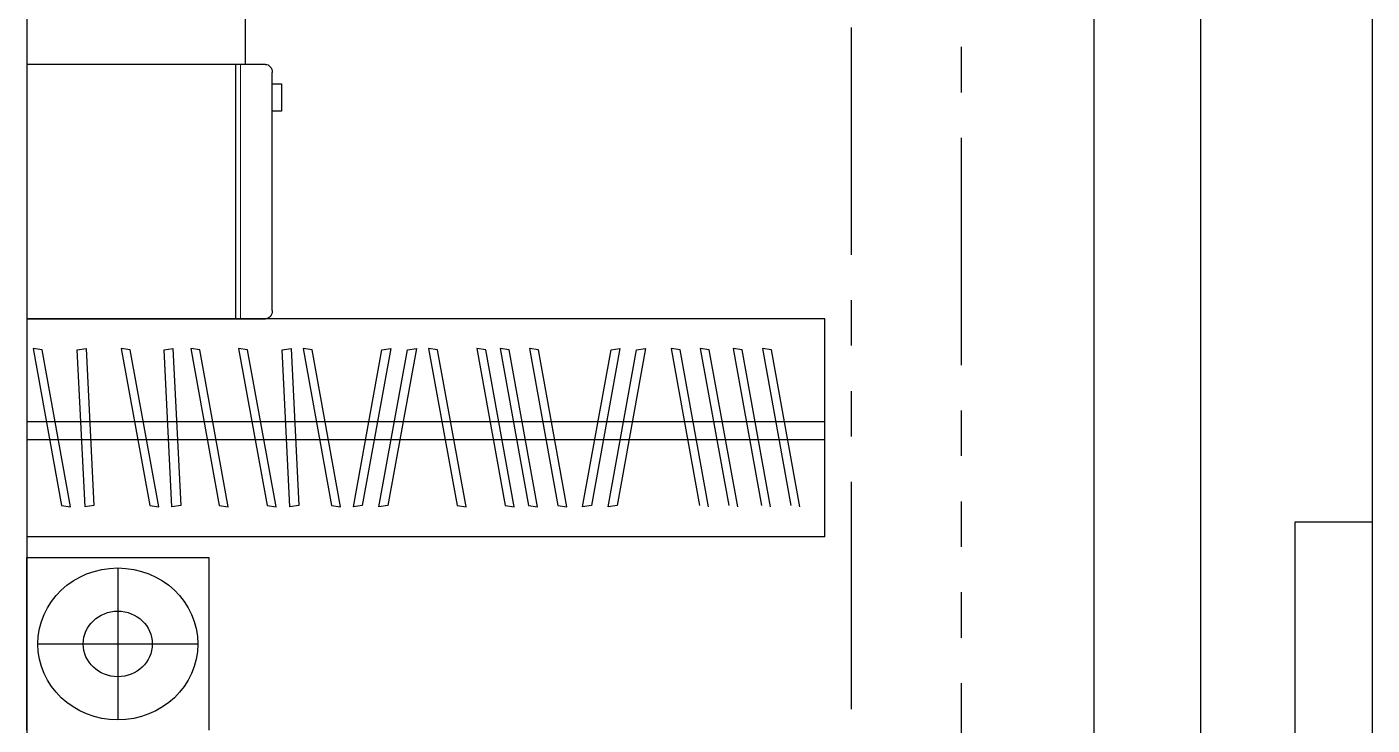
# Model space of a CAD drawing. Extents: x -41969 to 449372, y 65390 to 759577.
# Drawn here: x 298285 to 301985, y 705918 to 707838 of the extents above; entities that cross this region are included whole.
import ezdxf

# ---------------------------------------------------------------- set-up
doc = ezdxf.new("R2010")
doc.units = 0
doc.header["$LTSCALE"] = 1000
doc.header["$MEASUREMENT"] = 0
doc.linetypes.add('PHANTOM2', pattern=[1.25, 0.625, -0.125, 0.125, -0.125, 0.125, -0.125])
doc.linetypes.add('PHANTOM3', pattern=[1.5, 0.625, -0.125, 0.125, -0.125, 0.125, -0.125, 0.125, -0.125])
for name, color, linetype in [('WALL', 7, 'Continuous'), ('WIRE-照明', 120, 'Continuous'), ('装修家具', 8, 'Continuous')]:
    doc.layers.add(name, color=color, linetype=linetype)
doc.styles.add('_TEL_DIM', font='SIMPLEX', dxfattribs={"width": 0.8, "height": 3.5, "bigfont": 'HZTXT'})
doc.styles.add('DIM_FONT', font='SIMPLEX', dxfattribs={"width": 0.7, "bigfont": 'GBCBIG'})
doc.styles.get("Standard").update_dxf_attribs({"font": 'gbenor.shx', "bigfont": 'gbcbig.shx'})
doc.linetypes.add('TV', pattern='A,2.8,-0.1,["TV",_TEL_DIM,S=0.07,R=0,X=0,Y=-0.1],-0.52', length=3.42)

# ---------------------------------------------------------------- blocks, each defined once
blk = doc.blocks.new('A$C65FF3140')
at = {"color": 8}
for p, q in [((2400, -4450), (2400, -4956.7)), ((1800, -4956.7), (1800, -5656.7)), ((2456.3, -4956.7), (1800, -4956.7)), ((2375, -5656.7), (2375, -4956.7)), ((2475, -5634.1), (2475, -4979.3)), ((2475, -5010.2), (2500, -5010.2)), ((2500, -5010.2), (2500, -5085.5)), ((2500, -5085.5), (2475, -5085.5)), ((3995.1, -5656.7), (1800, -5656.7)), ((1800, -5656.7), (2456.3, -5656.7)), ((3995.1, -6256.7), (3995.1, -5656.7)), ((3995.1, -6256.7), (3995.1, -5656.7)), ((1816.9, -5738.5), (1895.3, -6169.9)), ((1841.6, -5742.2), (1816.9, -5738.5)), ((1919.9, -6173.6), (1841.6, -5742.2)), ((1938.2, -5742.2), (1962.8, -5738.5)), ((1938.2, -5742.2), (1962.8, -5738.5)), ((1959.9, -6173.6), (1938.2, -5742.2)), ((1959.9, -6173.6), (1938.2, -5742.2)), ((1962.8, -5738.5), (1984.5, -6169.9)), ((1962.8, -5738.5), (1984.5, -6169.9)), ((2059.7, -5738.5), (2138, -6169.9)), ((2084.3, -5742.2), (2059.7, -5738.5)), ((2059.7, -5738.5), (2138, -6169.9)), ((2084.3, -5742.2), (2059.7, -5738.5)), ((2162.7, -6173.6), (2084.3, -5742.2)), ((2162.7, -6173.6), (2084.3, -5742.2)), ((2177.2, -5742.2), (2201.8, -5738.5)), ((2177.2, -5742.2), (2201.8, -5738.5)), ((2198.8, -6173.6), (2177.2, -5742.2)), ((2198.8, -6173.6), (2177.2, -5742.2)), ((2201.8, -5738.5), (2223.5, -6169.9)), ((2201.8, -5738.5), (2223.5, -6169.9)), ((2250.9, -5738.5), (2329.2, -6169.9)), ((2275.5, -5742.2), (2250.9, -5738.5)), ((2250.9, -5738.5), (2329.2, -6169.9)), ((2275.5, -5742.2), (2250.9, -5738.5)), ((2353.9, -6173.6), (2275.5, -5742.2)), ((2353.9, -6173.6), (2275.5, -5742.2)), ((2382.3, -5738.5), (2460.7, -6169.9)), ((2407, -5742.2), (2382.3, -5738.5)), ((2382.3, -5738.5), (2460.7, -6169.9)), ((2407, -5742.2), (2382.3, -5738.5)), ((2485.3, -6173.6), (2407, -5742.2)), ((2485.3, -6173.6), (2407, -5742.2)), ((2501.9, -5742.2), (2526.6, -5738.5)), ((2501.9, -5742.2), (2526.6, -5738.5)), ((2523.6, -6173.6), (2501.9, -5742.2)), ((2523.6, -6173.6), (2501.9, -5742.2)), ((2526.6, -5738.5), (2548.2, -6169.9)), ((2526.6, -5738.5), (2548.2, -6169.9)), ((2559.7, -5738.5), (2638, -6169.9)), ((2584.3, -5742.2), (2559.7, -5738.5)), ((2559.7, -5738.5), (2638, -6169.9)), ((2584.3, -5742.2), (2559.7, -5738.5)), ((2662.7, -6173.6), (2584.3, -5742.2)), ((2662.7, -6173.6), (2584.3, -5742.2)), ((2698, -6173.6), (2776.3, -5742.2)), ((2698, -6173.6), (2776.3, -5742.2)), ((2801, -5738.5), (2722.6, -6169.9)), ((2801, -5738.5), (2722.6, -6169.9)), ((2768.2, -6173.6), (2846.6, -5742.2)), ((2768.2, -6173.6), (2846.6, -5742.2)), ((2776.3, -5742.2), (2801, -5738.5)), ((2776.3, -5742.2), (2801, -5738.5)), ((2871.2, -5738.5), (2792.9, -6169.9)), ((2871.2, -5738.5), (2792.9, -6169.9)), ((2846.6, -5742.2), (2871.2, -5738.5)), ((2846.6, -5742.2), (2871.2, -5738.5)), ((2904.8, -5738.5), (2983.2, -6169.9)), ((2929.5, -5742.2), (2904.8, -5738.5)), ((2904.8, -5738.5), (2983.2, -6169.9)), ((2929.5, -5742.2), (2904.8, -5738.5)), ((3007.8, -6173.6), (2929.5, -5742.2)), ((3007.8, -6173.6), (2929.5, -5742.2)), ((3037.3, -5738.5), (3115.7, -6169.9)), ((3062, -5742.2), (3037.3, -5738.5)), ((3037.3, -5738.5), (3115.7, -6169.9)), ((3062, -5742.2), (3037.3, -5738.5)), ((3140.3, -6173.6), (3062, -5742.2)), ((3140.3, -6173.6), (3062, -5742.2)), ((3101.8, -5738.5), (3180.1, -6169.9)), ((3126.4, -5742.2), (3101.8, -5738.5)), ((3101.8, -5738.5), (3180.1, -6169.9)), ((3126.4, -5742.2), (3101.8, -5738.5)), ((3204.8, -6173.6), (3126.4, -5742.2)), ((3204.8, -6173.6), (3126.4, -5742.2)), ((3182.3, -5738.5), (3260.6, -6169.9)), ((3206.9, -5742.2), (3182.3, -5738.5)), ((3182.3, -5738.5), (3260.6, -6169.9)), ((3206.9, -5742.2), (3182.3, -5738.5)), ((3285.3, -6173.6), (3206.9, -5742.2)), ((3285.3, -6173.6), (3206.9, -5742.2)), ((3328.3, -6173.6), (3406.6, -5742.2)), ((3328.3, -6173.6), (3406.6, -5742.2)), ((3431.3, -5738.5), (3352.9, -6169.9)), ((3431.3, -5738.5), (3352.9, -6169.9)), ((3398.5, -6173.6), (3476.9, -5742.2)), ((3398.5, -6173.6), (3476.9, -5742.2)), ((3406.6, -5742.2), (3431.3, -5738.5)), ((3406.6, -5742.2), (3431.3, -5738.5)), ((3501.5, -5738.5), (3423.2, -6169.9)), ((3501.5, -5738.5), (3423.2, -6169.9)), ((3476.9, -5742.2), (3501.5, -5738.5)), ((3476.9, -5742.2), (3501.5, -5738.5)), ((3571.8, -5738.5), (3650.1, -6169.9)), ((3596.4, -5742.2), (3571.8, -5738.5)), ((3571.8, -5738.5), (3650.1, -6169.9)), ((3596.4, -5742.2), (3571.8, -5738.5)), ((3674.8, -6173.6), (3596.4, -5742.2)), ((3674.8, -6173.6), (3596.4, -5742.2)), ((3652.3, -5738.5), (3730.7, -6169.9)), ((3677, -5742.2), (3652.3, -5738.5)), ((3652.3, -5738.5), (3730.7, -6169.9)), ((3677, -5742.2), (3652.3, -5738.5)), ((3755.3, -6173.6), (3677, -5742.2)), ((3755.3, -6173.6), (3677, -5742.2)), ((3742.7, -5738.5), (3821, -6169.9)), ((3767.3, -5742.2), (3742.7, -5738.5)), ((3742.7, -5738.5), (3821, -6169.9)), ((3767.3, -5742.2), (3742.7, -5738.5)), ((3845.7, -6173.6), (3767.3, -5742.2)), ((3845.7, -6173.6), (3767.3, -5742.2)), ((3823.2, -5738.5), (3901.6, -6169.9)), ((3847.9, -5742.2), (3823.2, -5738.5)), ((3823.2, -5738.5), (3901.6, -6169.9)), ((3847.9, -5742.2), (3823.2, -5738.5)), ((3926.2, -6173.6), (3847.9, -5742.2)), ((3926.2, -6173.6), (3847.9, -5742.2)), ((3995.1, -5940.2), (1800, -5940.2)), ((1800, -5988.5), (3995.1, -5988.5)), ((1895.3, -6169.9), (1919.9, -6173.6)), ((1895.3, -6169.9), (1919.9, -6173.6)), ((1984.5, -6169.9), (1959.9, -6173.6)), ((1984.5, -6169.9), (1959.9, -6173.6)), ((2138, -6169.9), (2162.7, -6173.6)), ((2138, -6169.9), (2162.7, -6173.6)), ((2223.5, -6169.9), (2198.8, -6173.6)), ((2223.5, -6169.9), (2198.8, -6173.6)), ((2329.2, -6169.9), (2353.9, -6173.6)), ((2329.2, -6169.9), (2353.9, -6173.6)), ((2460.7, -6169.9), (2485.3, -6173.6)), ((2460.7, -6169.9), (2485.3, -6173.6)), ((2548.2, -6169.9), (2523.6, -6173.6)), ((2548.2, -6169.9), (2523.6, -6173.6)), ((2638, -6169.9), (2662.7, -6173.6)), ((2638, -6169.9), (2662.7, -6173.6)), ((2722.6, -6169.9), (2698, -6173.6)), ((2722.6, -6169.9), (2698, -6173.6)), ((2792.9, -6169.9), (2768.2, -6173.6)), ((2792.9, -6169.9), (2768.2, -6173.6)), ((2983.2, -6169.9), (3007.8, -6173.6)), ((2983.2, -6169.9), (3007.8, -6173.6)), ((3115.7, -6169.9), (3140.3, -6173.6)), ((3115.7, -6169.9), (3140.3, -6173.6)), ((3180.1, -6169.9), (3204.8, -6173.6)), ((3180.1, -6169.9), (3204.8, -6173.6)), ((3260.6, -6169.9), (3285.3, -6173.6)), ((3260.6, -6169.9), (3285.3, -6173.6)), ((3352.9, -6169.9), (3328.3, -6173.6)), ((3352.9, -6169.9), (3328.3, -6173.6)), ((3423.2, -6169.9), (3398.5, -6173.6)), ((3423.2, -6169.9), (3398.5, -6173.6)), ((5288.4, -7998.4), (5288.4, -6215.4)), ((5288.4, -6215.4), (5500, -6215.4)), ((5500, -6215.4), (5500, -7998.4)), ((3995.1, -6256.7), (1800, -6256.7)), ((1800, -6313.6), (2300, -6313.6)), ((1800, -6788.6), (1800, -6313.6)), ((2300, -6313.6), (2300, -6788.6)), ((2050, -6342.1), (2050, -6760.1)), ((1830, -6551.1), (2270, -6551.1))]:
    blk.add_line(p, q, dxfattribs=at)
at = {"color": 8, "lineweight": 13}
blk.add_line((2387.5, -5656.7), (2387.5, -4956.7), dxfattribs=at)
at = {"color": 8, "extrusion": (0, 0, -1)}
for centre, start_param, end_param in [((2456.3, -4979.3), 0, 1.570796), ((2456.3, -5634.1), 1.570796, 3.141593)]:
    blk.add_ellipse(centre, major_axis=(0, 22.6), ratio=0.830219, start_param=start_param, end_param=end_param, dxfattribs=at)
at = {"color": 8, "linetype": 'Continuous'}
blk.add_ellipse((2050, -6551.1), major_axis=(220, 0), ratio=0.95, dxfattribs=at)
at = {"color": 8}
blk.add_ellipse((2050, -6551.1), major_axis=(95, 0), ratio=0.95, dxfattribs=at)
at = {"color": 8, "ltscale": 1e-06, "style": 'DIM_FONT', "text_generation_flag": 4, "width": 0.8, "flags": 9}
for tag, p, rotation in [('YSIZE', (7913.6, 18100), 270), ('XSIZE', (7913.6, 18100), 270), ('YSIZE', (5350, 12479.8), 270.0001), ('XSIZE', (5350, 12479.8), 270.0001), ('YSIZE', (7913.6, 10300), 270), ('XSIZE', (7913.6, 10300), 270), ('YSIZE', (5350, 4679.8), 270.0001), ('XSIZE', (5350, 4679.8), 270.0001), ('YSIZE', (-4020.2, -3750), 180.0001), ('XSIZE', (-4020.2, -3750), 180.0001), ('YSIZE', (3779.8, -3750), 180.0001), ('XSIZE', (3779.8, -3750), 180.0001), ('YSIZE', (12500, -4413.7), 270.0001), ('XSIZE', (12500, -4413.7), 270.0001), ('XSIZE', (12451, -6050.4), 180), ('YSIZE', (12451, -6050.4), 180), ('YSIZE', (10569.5, -6235.4), 180), ('XSIZE', (10569.5, -6235.4), 180), ('XSIZE', (-6200, -6313.6), 180), ('YSIZE', (-6200, -6313.6), 180), ('XSIZE', (1600, -6313.6), 180), ('YSIZE', (1600, -6313.6), 180)]:
    blk.add_attdef(tag, p, '', height=0.5, rotation=rotation, dxfattribs=at)
at = {"color": 8, "style": 'DIM_FONT', "oblique": 0, "width": 0.8, "flags": 9}
for tag, p, rotation in [('YSIZE', (5516.7, 17078.2), 360), ('XSIZE', (5516.7, 17078.2), 360), ('YSIZE', (5516.7, 9278.2), 360), ('XSIZE', (5516.7, 9278.2), 360), ('YSIZE', (-7221.8, -3916.7), 270), ('XSIZE', (-7221.8, -3916.7), 270), ('YSIZE', (578.2, -3916.7), 270), ('XSIZE', (578.2, -3916.7), 270)]:
    blk.add_attdef(tag, p, '', height=0.413, rotation=rotation, dxfattribs=at)
at = {"color": 8, "ltscale": 1e-06, "style": 'DIM_FONT', "width": 0.8, "flags": 9}
for tag, p, rotation in [('YSIZE', (5350, 16101), 89.9999), ('XSIZE', (5350, 16101), 89.9999), ('XSIZE', (7913.6, 10500), 90), ('YSIZE', (7913.6, 10500), 90), ('YSIZE', (7913.6, 2700.1), 90), ('XSIZE', (7913.6, 2700.1), 90), ('YSIZE', (-16900, -4413.7), 269.9999), ('XSIZE', (-16900, -4413.7), 269.9999)]:
    blk.add_attdef(tag, p, '', height=0.5, rotation=rotation, dxfattribs=at)
at = {"color": 8, "style": 'DIM_FONT', "text_generation_flag": 4, "width": 0.8, "flags": 9}
for tag, p, rotation in [('YSIZE', (5516.7, 11521.8), 0), ('XSIZE', (5516.7, 11521.8), 0), ('YSIZE', (5516.7, 3721.8), 0), ('XSIZE', (5516.7, 3721.8), 0), ('YSIZE', (9342.9, -1535.9), 180), ('XSIZE', (9342.9, -1535.9), 180), ('YSIZE', (-4978.2, -3916.7), 270), ('XSIZE', (-4978.2, -3916.7), 270), ('YSIZE', (2821.8, -3916.7), 270), ('XSIZE', (2821.8, -3916.7), 270)]:
    blk.add_attdef(tag, p, '', height=0.413, rotation=rotation, dxfattribs=at)
at = {"color": 8, "ltscale": 1e-06, "style": 'DIM_FONT', "oblique": 0, "width": 0.8, "flags": 9}
for tag, p, rotation in [('YSIZE', (5350, 8320.2), 89.9999), ('XSIZE', (5350, 8320.2), 89.9999), ('YSIZE', (-8179.8, -3750), 359.9999), ('XSIZE', (-8179.8, -3750), 359.9999), ('YSIZE', (-379.8, -3750), 359.9999), ('XSIZE', (-379.8, -3750), 359.9999)]:
    blk.add_attdef(tag, p, '', height=0.5, rotation=rotation, dxfattribs=at)
at = {"color": 8, "text_generation_flag": 4, "flags": 9}
for tag, p, height, width in [('YSIZE', (-14000.3, -1399.1), 0.666, 0.834261), ('XSIZE', (-14000.3, -1399.1), 0.666, 0.834261), ('YSIZE', (-10846.1, -3267.1), 0.5, 0.8), ('XSIZE', (-10846.1, -3267.1), 0.5, 0.8)]:
    blk.add_attdef(tag, p, '', height=height, rotation=180, dxfattribs=dict(at, width=width))
at = {"color": 8, "flags": 9}
for tag, p, height, width in [('YSIZE', (9600.3, -1399.1), 0.666, 0.834261), ('XSIZE', (9600.3, -1399.1), 0.666, 0.834261), ('YSIZE', (6446.1, -3267.1), 0.5, 0.8), ('XSIZE', (6446.1, -3267.1), 0.5, 0.8)]:
    blk.add_attdef(tag, p, '', height=height, dxfattribs=dict(at, width=width))
at = {"color": 8, "style": 'DIM_FONT', "width": 0.8, "flags": 9}
for tag in ['YSIZE', 'XSIZE']:
    blk.add_attdef(tag, (-13742.9, -1535.9), '', height=0.413, dxfattribs=at)
at = {"color": 8, "flags": 9}
for tag, p in [('YSIZE', (5880.4, -5584.1)), ('XSIZE', (5880.4, -5584.1)), ('YSIZE', (5880.4, -5584.1)), ('XSIZE', (5880.4, -5584.1)), ('YSIZE', (9400, -8940.7)), ('XSIZE', (9400, -8940.7))]:
    blk.add_attdef(tag, p, '', height=0.5, dxfattribs=at)
at = {"color": 8, "ltscale": 1e-06, "style": 'DIM_FONT', "width": 0.8, "flags": 9}
for tag, p in [('YSIZE', (-16900, -6050.4)), ('XSIZE', (-16900, -6050.4)), ('YSIZE', (-14969.5, -6235.4)), ('XSIZE', (-14969.5, -6235.4)), ('YSIZE', (-6000, -6313.6)), ('XSIZE', (-6000, -6313.6)), ('YSIZE', (1800, -6313.6)), ('XSIZE', (1800, -6313.6))]:
    blk.add_attdef(tag, p, '', height=0.5, dxfattribs=at)
at = {"color": 8, "text_generation_flag": 4, "flags": 9}
for tag, p in [('YSIZE', (-10280.4, -6139.1)), ('XSIZE', (-10280.4, -6139.1)), ('YSIZE', (-13800, -9000.4)), ('XSIZE', (-13800, -9000.4))]:
    blk.add_attdef(tag, p, '', height=0.5, rotation=180, dxfattribs=at)

msp = doc.modelspace()

# ---------------------------------------------------------------- linework, layer by layer
at = {"layer": 'WALL'}
for p, q in [((301984.7, 710492.2), (301984.7, 703192.2)), ((298284.7, 708842.2), (298284.7, 703192.2))]:
    msp.add_line(p, q, dxfattribs=at)
at = {"layer": 'WIRE-照明', "linetype": 'PHANTOM3'}
msp.add_line((300855, 703908.3), (300855, 709549.2), dxfattribs=at)
at = {"layer": 'WIRE-照明', "linetype": 'PHANTOM2'}
msp.add_line((300552.4, 703461.8), (300552.4, 709184.2), dxfattribs=at)
at = {"layer": 'WIRE-照明', "linetype": 'Continuous'}
msp.add_line((301219, 709162), (301219, 704676.1), dxfattribs=at)
at = {"layer": 'WIRE-照明', "linetype": 'TV', "ltscale": 0.5}
msp.add_line((301514, 705738.5), (301514, 708942.5), dxfattribs=at)

# ---------------------------------------------------------------- block references
at = {"layer": '装修家具'}
msp.add_blockref('A$C65FF3140', (296484.7, 712692.2), dxfattribs=at)

doc.saveas('drawing.dxf')
